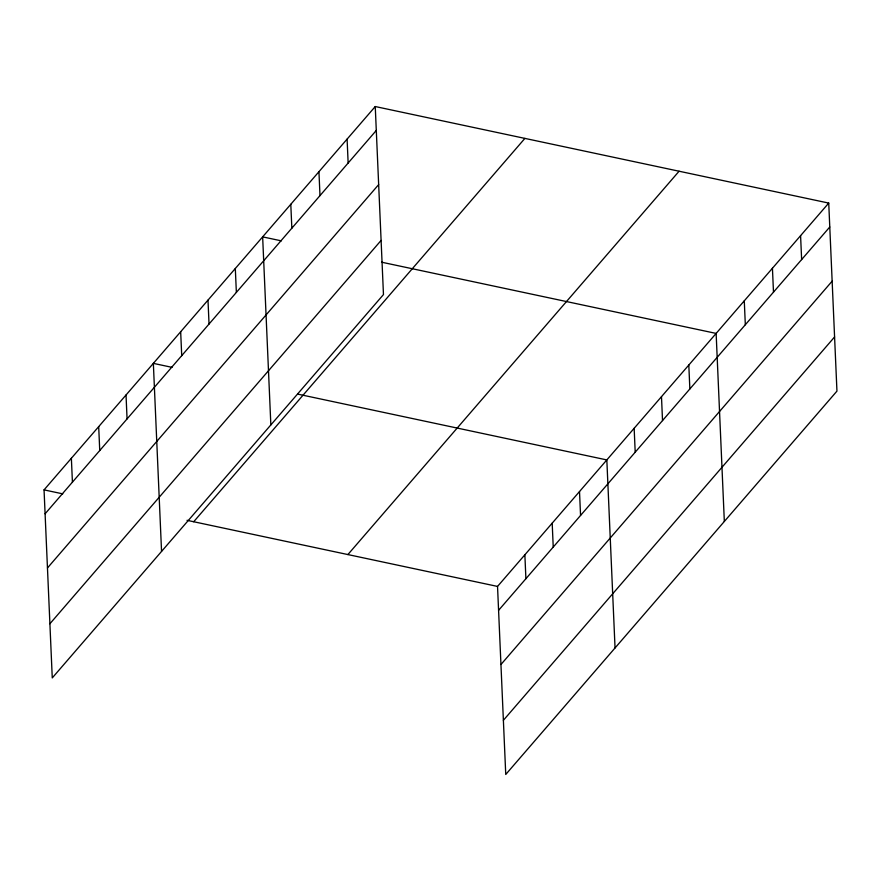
<?xml version="1.0" encoding="UTF-8"?>
<svg xmlns="http://www.w3.org/2000/svg" width="881" height="881" viewBox="0 0 881 881"><rect width="100%" height="100%" fill="white"/><g stroke="black" fill="none" stroke-linecap="round" stroke-linejoin="round"><path stroke-width="1.32" d="M375.251 106.535L383.466 294.573L52.265 677.918L44.05 489.88L375.251 106.535L828.735 203.082L836.95 391.12L505.749 774.465L497.534 586.427L828.735 203.082M45.096 513.788L376.297 130.443M47.464 567.959L378.665 184.603M49.898 623.759L381.099 240.414M193.699 521.739L524.9 138.394M347.885 554.567L679.086 171.222M498.58 610.335L829.781 226.99M500.948 664.505L832.149 281.16M503.381 720.306L834.582 336.96M281.347 240.854L262.648 236.868L270.852 424.917M381.561 262.186L716.132 333.414L724.336 521.464M172.048 367.355L153.349 363.368L161.553 551.418M297.657 394.093L606.833 459.926L615.048 647.964M44.05 489.88L62.76 493.856M187.025 520.319L497.534 586.427M800.587 235.668L801.633 259.576M772.439 268.253L773.485 292.162M744.28 300.828L745.326 324.748M688.81 365.042L689.856 388.962M661.488 396.67L662.523 420.578M634.155 428.298L635.201 452.206M579.511 491.543L580.557 515.462M552.189 523.171L553.235 547.09M524.867 554.799L525.902 578.718M347.103 139.11L348.138 163.029M318.944 171.696L319.99 195.615M290.796 204.282L291.842 228.201M235.315 268.496L236.361 292.404M207.993 300.124L209.039 324.032M180.671 331.752L181.717 355.66M126.027 394.996L127.062 418.916M98.694 426.624L99.74 450.543M71.372 458.252L72.418 482.16"/></g></svg>
